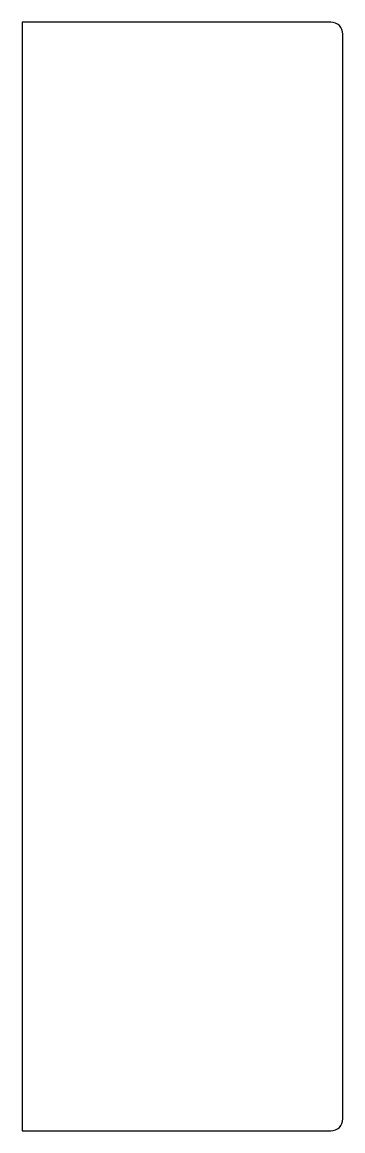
# Model space of a CAD drawing. Header units: millimetres. Extents: x -36 to 18, y -179 to 7.
import ezdxf

# ---------------------------------------------------------------- set-up
doc = ezdxf.new("R2010")
doc.units = ezdxf.units.MM
doc.layers.get('0').update_dxf_attribs({"linetype": 'CONTINUOUS'})

msp = doc.modelspace()

# ---------------------------------------------------------------- linework, layer by layer
msp.add_lwpolyline([(16, -179.1, 0.414214), (18, -177.1), (18, 5.4, 0.414214), (16, 7.4), (-36, 7.4), (-36, -179.1)], format="xyb", close=True)

doc.saveas('drawing.dxf')
